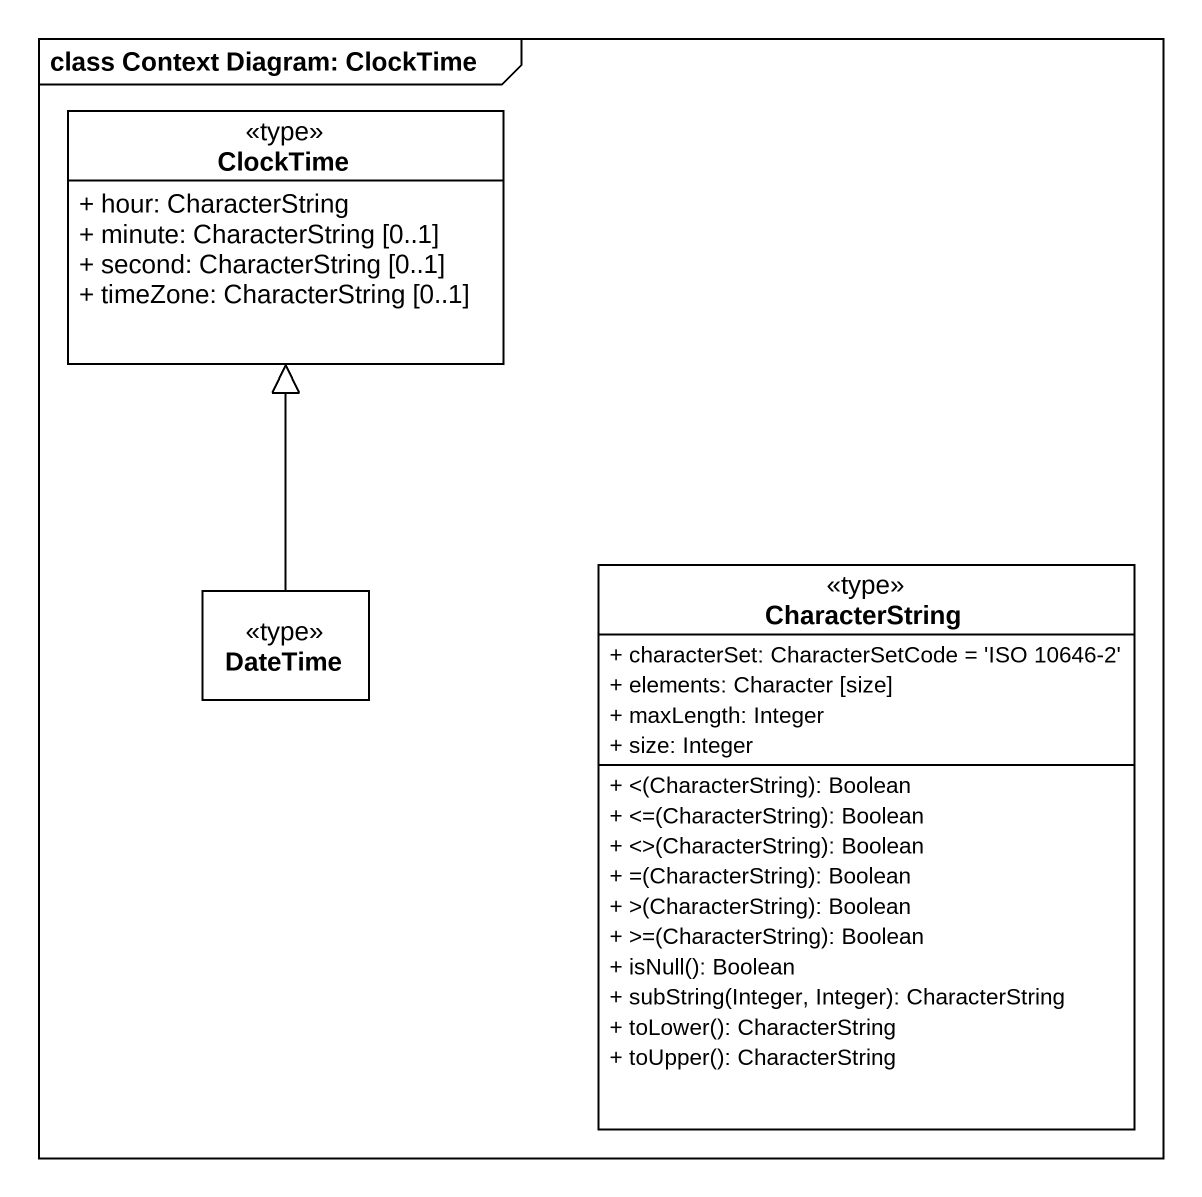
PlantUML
@startuml
mainframe class Context Diagram: ClockTime
hide circle
hide empty members
skinparam classAttributeIconSize 0
class ClockTime <<type>> {
  + hour: CharacterString
  + minute: CharacterString [0..1]
  + second: CharacterString [0..1]
  + timeZone: CharacterString [0..1]
}
class DateTime <<type>>
class CharacterString <<type>> {
  + characterSet: CharacterSetCode = 'ISO 10646-2'
  + elements: Character [size]
  + maxLength: Integer
  + size: Integer
  + <(CharacterString): Boolean
  + <=(CharacterString): Boolean
  + <>(CharacterString): Boolean
  + =(CharacterString): Boolean
  + >(CharacterString): Boolean
  + >=(CharacterString): Boolean
  + isNull(): Boolean
  + subString(Integer, Integer): CharacterString
  + toLower(): CharacterString
  + toUpper(): CharacterString
}
DateTime -up-|> ClockTime
@enduml
